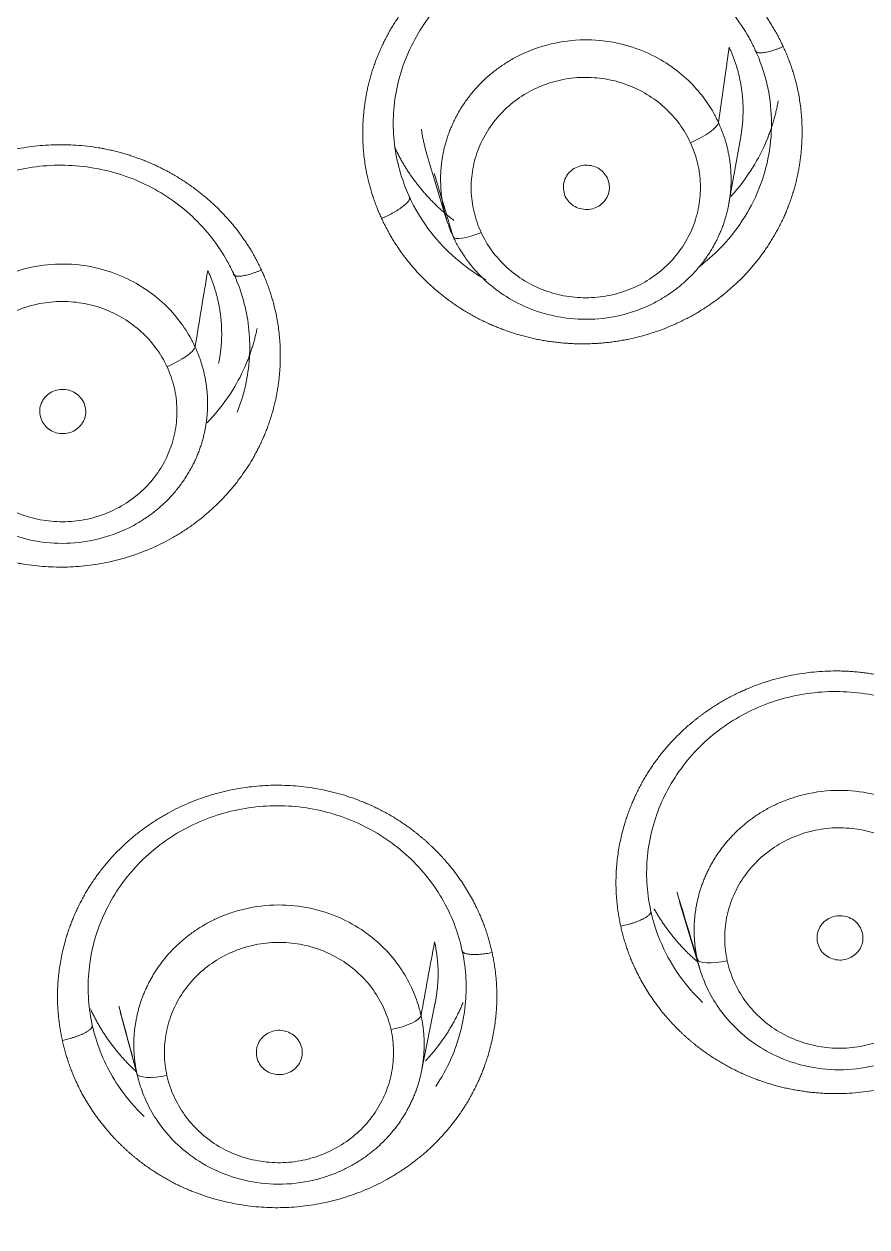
# Model space of a CAD drawing. Extents: x 19821 to 22981, y -91 to 2224.
# Drawn here: x 20774.47 to 20782.71, y 1217.36 to 1229.11 of the extents above; entities that cross this region are included whole.
import ezdxf

# ---------------------------------------------------------------- set-up
doc = ezdxf.new("R2010")
doc.units = 0
doc.header["$LTSCALE"] = 10
doc.header["$MEASUREMENT"] = 0
doc.layers.add('1', color=7, linetype='CONTINUOUS')

msp = doc.modelspace()

# ---------------------------------------------------------------- linework, layer by layer
at = {"layer": '1', "color": 7, "linetype": 'Continuous', "lineweight": 18}
for p, q in [((20781.358, 1227.361), (20781.476, 1228.029)), ((20778.401, 1227.859), (20778.597, 1227.209)), ((20780.875, 1220.539), (20781.075, 1219.88)), ((20778.354, 1218.884), (20778.489, 1219.554)), ((20775.412, 1219.465), (20775.589, 1218.804))]:
    msp.add_line(p, q, dxfattribs=at)
for centre, major_axis, ratio, start_param, end_param in [((20744.931, 1212.861), (62.577, 0), 0.961262, 0, 3.141593), ((20744.931, 1212.247), (-60.5, 0), 0.961262, 2.420581, 4.712389), ((20744.931, 1212.384), (60, 0), 0.961262, 4.72417, 7.853982), ((20744.931, 1212.384), (-59.925, 0), 0.961262, 1.570796, 4.712389), ((20780.982, 1228.034), (0.272, 0.126), 0.251796, 4.596434, 6.122034), ((20778.937, 1227.159), (-0.272, -0.126), 0.251844, 6.247077, 7.737778), ((20775.869, 1225.846), (0.272, 0.126), 0.251783, 4.59635, 6.113332), ((20781.342, 1220.044), (-0.293, -0.065), 0.269645, 0.020452, 1.511154), ((20778.057, 1219.373), (0.293, 0.065), 0.269589, 4.652908, 6.16989), ((20775.868, 1218.926), (-0.293, -0.065), 0.269639, 0.011652, 1.51118)]:
    msp.add_ellipse(centre, major_axis=major_axis, ratio=ratio, start_param=start_param, end_param=end_param, dxfattribs=at)
at = {"layer": '1', "color": 7, "linetype": 'Continuous', "lineweight": 13}
for centre, major_axis, start_param, end_param in [((20744.931, 1212.247), (-59.425, 0), 1.570796, 4.70194), ((20744.931, 1212.247), (-57.948, 0), 1.579187, 4.712389), ((20744.931, 1212.291), (57.403, 0), 4.721079, 7.853982)]:
    msp.add_ellipse(centre, major_axis=major_axis, ratio=0.961262, start_param=start_param, end_param=end_param, dxfattribs=at)
at = {"layer": '1', "color": 7, "linetype": 'Continuous', "lineweight": 18}
for points, knots in [([(20807.83, 1218.028), (20807.83, 1219.202), (20807.795, 1220.363), (20807.656, 1222.66), (20807.554, 1223.794), (20807.287, 1226.034), (20807.122, 1227.139), (20806.734, 1229.315), (20806.511, 1230.387), (20806.012, 1232.495), (20805.735, 1233.531), (20805.133, 1235.567), (20804.808, 1236.566), (20804.112, 1238.525), (20803.372, 1240.445), (20802.141, 1243.205), (20800.801, 1245.84), (20799.367, 1248.351), (20797.85, 1250.736), (20796.261, 1252.994), (20794.612, 1255.126), (20792.914, 1257.134), (20791.755, 1258.391), (20790.88, 1259.304), (20790.44, 1259.753), (20789.924, 1260.264), (20789.665, 1260.516), (20789.536, 1260.641), (20789.471, 1260.704), (20789.439, 1260.735), (20789.423, 1260.75), (20789.415, 1260.758), (20789.411, 1260.762), (20789.409, 1260.764), (20789.408, 1260.765), (20789.407, 1260.765), (20789.407, 1260.766), (20789.407, 1260.766), (20787.905, 1262.209), (20786.333, 1263.573), (20783.069, 1266.133), (20781.375, 1267.33), (20777.888, 1269.547), (20776.093, 1270.567), (20772.423, 1272.426), (20770.547, 1273.265), (20766.734, 1274.756), (20764.797, 1275.409), (20760.882, 1276.526), (20758.904, 1276.991), (20754.926, 1277.733), (20752.927, 1278.01), (20748.926, 1278.379), (20746.924, 1278.47), (20744.931, 1278.47)], [0, 0, 0, 0, 0.03125, 0.03125, 0.0625, 0.0625, 0.09375, 0.09375, 0.125, 0.125, 0.15625, 0.15625, 0.1875, 0.1875, 0.21875, 0.25, 0.28125, 0.3125, 0.34375, 0.375, 0.40625, 0.4375, 0.46875, 0.46875, 0.484375, 0.492187, 0.496094, 0.498047, 0.499023, 0.499512, 0.499756, 0.499878, 0.499939, 0.499969, 0.499985, 0.499992, 0.499992, 0.5, 0.5, 0.5625, 0.5625, 0.625, 0.625, 0.6875, 0.6875, 0.75, 0.75, 0.8125, 0.8125, 0.875, 0.875, 0.9375, 0.9375, 1, 1, 1, 1]), ([(20778.239, 1227.418), (20778.236, 1227.424), (20778.161, 1227.589), (20778.062, 1227.941), (20778.084, 1228.484), (20778.279, 1229.002), (20778.627, 1229.44), (20779.097, 1229.757), (20779.645, 1229.921), (20780.218, 1229.92), (20780.765, 1229.751), (20781.233, 1229.432), (20781.492, 1229.103), (20781.596, 1228.899), (20781.614, 1228.86)], [0, 0, 0, 0, 0.003406, 0.096975, 0.19437, 0.29215, 0.389868, 0.487607, 0.585332, 0.683082, 0.780758, 0.878502, 0.976486, 1, 1, 1, 1]), ([(20781.256, 1228.148), (20781.254, 1228.153), (20781.249, 1228.163), (20781.241, 1228.178), (20781.234, 1228.194), (20781.226, 1228.209), (20781.189, 1228.278), (20781.109, 1228.401), (20780.962, 1228.567), (20780.774, 1228.719), (20780.544, 1228.845), (20780.275, 1228.932), (20779.974, 1228.967), (20779.654, 1228.936), (20779.425, 1228.86), (20779.289, 1228.794), (20779.238, 1228.766), (20779.188, 1228.736), (20779.14, 1228.705), (20779.094, 1228.672), (20779.05, 1228.638), (20779.007, 1228.602), (20778.967, 1228.566), (20778.928, 1228.528), (20778.891, 1228.489), (20778.856, 1228.449), (20778.824, 1228.408), (20778.793, 1228.367), (20778.763, 1228.324), (20778.736, 1228.282), (20778.711, 1228.239), (20778.688, 1228.195), (20778.666, 1228.151), (20778.646, 1228.107), (20778.628, 1228.063), (20778.612, 1228.018), (20778.598, 1227.974), (20778.585, 1227.93), (20778.574, 1227.886), (20778.565, 1227.842), (20778.557, 1227.798), (20778.551, 1227.754), (20778.546, 1227.711), (20778.543, 1227.669), (20778.541, 1227.626), (20778.541, 1227.584), (20778.542, 1227.543), (20778.544, 1227.502), (20778.547, 1227.462), (20778.551, 1227.423), (20778.557, 1227.384), (20778.564, 1227.346), (20778.571, 1227.308), (20778.58, 1227.271), (20778.59, 1227.235), (20778.6, 1227.2), (20778.611, 1227.165), (20778.623, 1227.132), (20778.636, 1227.099), (20778.649, 1227.067), (20778.659, 1227.046), (20778.664, 1227.035)], [0, 0, 0, 0, 0.00393, 0.007893, 0.011888, 0.015916, 0.019977, 0.066373, 0.117006, 0.171871, 0.230967, 0.29429, 0.361837, 0.433604, 0.509587, 0.522943, 0.53618, 0.549297, 0.562294, 0.575172, 0.587929, 0.600567, 0.613085, 0.625483, 0.637761, 0.649919, 0.661958, 0.673877, 0.685676, 0.697355, 0.708914, 0.720353, 0.731673, 0.742873, 0.753953, 0.764913, 0.775754, 0.786475, 0.797076, 0.807557, 0.817918, 0.82816, 0.838282, 0.848284, 0.858166, 0.867929, 0.877572, 0.887095, 0.896498, 0.905782, 0.914946, 0.92399, 0.932915, 0.941719, 0.950404, 0.95897, 0.967415, 0.975741, 0.983947, 0.992033, 1, 1, 1, 1]), ([(20781.36, 1228.885), (20781.365, 1228.873), (20781.375, 1228.851), (20781.39, 1228.816), (20781.403, 1228.781), (20781.416, 1228.746), (20781.428, 1228.71), (20781.439, 1228.674), (20781.449, 1228.638), (20781.458, 1228.601), (20781.466, 1228.564), (20781.473, 1228.527), (20781.479, 1228.489), (20781.485, 1228.451), (20781.489, 1228.413), (20781.492, 1228.375), (20781.495, 1228.337), (20781.496, 1228.299), (20781.496, 1228.26), (20781.495, 1228.222), (20781.494, 1228.183), (20781.491, 1228.144), (20781.487, 1228.106), (20781.482, 1228.067), (20781.478, 1228.037), (20781.475, 1228.019), (20781.474, 1228.015)], [0, 0, 0, 0, 0.041773, 0.083638, 0.125594, 0.167641, 0.209779, 0.252009, 0.29433, 0.336742, 0.379246, 0.421842, 0.464529, 0.507307, 0.550177, 0.593138, 0.636192, 0.679337, 0.722573, 0.765902, 0.809322, 0.852834, 0.896438, 0.940133, 0.983921, 1, 1, 1, 1]), ([(20781.614, 1228.86), (20781.663, 1228.753), (20781.701, 1228.643), (20781.755, 1228.416), (20781.77, 1228.3), (20781.776, 1228.068), (20781.768, 1227.952), (20781.727, 1227.723), (20781.694, 1227.61), (20781.651, 1227.502)], [0, 0, 0, 0, 0.25, 0.25, 0.5, 0.5, 0.75, 0.75, 1, 1, 1, 1]), ([(20781.374, 1227.424), (20781.385, 1227.436), (20781.474, 1227.536), (20781.608, 1227.721), (20781.705, 1227.917), (20781.745, 1228.02), (20781.753, 1228.042), (20781.761, 1228.064), (20781.769, 1228.087), (20781.776, 1228.109), (20781.784, 1228.131), (20781.79, 1228.153), (20781.797, 1228.176), (20781.803, 1228.198), (20781.809, 1228.221), (20781.815, 1228.243), (20781.82, 1228.266), (20781.825, 1228.289), (20781.83, 1228.311), (20781.835, 1228.334), (20781.838, 1228.35), (20781.839, 1228.359), (20781.84, 1228.36)], [0, 0, 0, 0, 0.047869, 0.373217, 0.642184, 0.664514, 0.686818, 0.709094, 0.731343, 0.753565, 0.775761, 0.797929, 0.82007, 0.842184, 0.864271, 0.886331, 0.908364, 0.93037, 0.952349, 0.974301, 0.996226, 1, 1, 1, 1]), ([(20778.664, 1227.035), (20778.666, 1227.03), (20778.671, 1227.019), (20778.679, 1227.003), (20778.686, 1226.988), (20778.694, 1226.973), (20778.73, 1226.907), (20778.806, 1226.788), (20778.947, 1226.626), (20779.131, 1226.474), (20779.358, 1226.346), (20779.627, 1226.255), (20779.931, 1226.216), (20780.258, 1226.244), (20780.492, 1226.321), (20780.631, 1226.389), (20780.682, 1226.417), (20780.732, 1226.447), (20780.78, 1226.478), (20780.826, 1226.511), (20780.87, 1226.545), (20780.913, 1226.581), (20780.954, 1226.618), (20780.992, 1226.656), (20781.029, 1226.695), (20781.064, 1226.735), (20781.097, 1226.776), (20781.128, 1226.817), (20781.157, 1226.859), (20781.184, 1226.902), (20781.209, 1226.945), (20781.233, 1226.989), (20781.254, 1227.033), (20781.274, 1227.077), (20781.292, 1227.121), (20781.308, 1227.166), (20781.322, 1227.21), (20781.335, 1227.254), (20781.346, 1227.299), (20781.355, 1227.343), (20781.363, 1227.386), (20781.369, 1227.43), (20781.374, 1227.473), (20781.377, 1227.516), (20781.379, 1227.558), (20781.379, 1227.6), (20781.378, 1227.641), (20781.376, 1227.682), (20781.373, 1227.722), (20781.368, 1227.761), (20781.363, 1227.8), (20781.356, 1227.838), (20781.348, 1227.876), (20781.34, 1227.912), (20781.33, 1227.948), (20781.32, 1227.983), (20781.308, 1228.018), (20781.296, 1228.051), (20781.284, 1228.084), (20781.27, 1228.116), (20781.261, 1228.137), (20781.256, 1228.148)], [0, 0, 0, 0, 0.004119, 0.008174, 0.012167, 0.016097, 0.019963, 0.064396, 0.113626, 0.167651, 0.226467, 0.290074, 0.358468, 0.431645, 0.509603, 0.522987, 0.536251, 0.549393, 0.562415, 0.575315, 0.588095, 0.600753, 0.613291, 0.625707, 0.638002, 0.650177, 0.66223, 0.674162, 0.685973, 0.697664, 0.709233, 0.720681, 0.732008, 0.743214, 0.754299, 0.765262, 0.776105, 0.786827, 0.797427, 0.807907, 0.818265, 0.828503, 0.838619, 0.848614, 0.858488, 0.868241, 0.877873, 0.887383, 0.896773, 0.906041, 0.915189, 0.924215, 0.93312, 0.941904, 0.950567, 0.959108, 0.967529, 0.975828, 0.984007, 0.992064, 1, 1, 1, 1]), ([(20778.405, 1227.844), (20778.404, 1227.85), (20778.398, 1227.868), (20778.39, 1227.899), (20778.381, 1227.936), (20778.373, 1227.973), (20778.365, 1228.01), (20778.359, 1228.047), (20778.356, 1228.072), (20778.354, 1228.085)], [0, 0, 0, 0, 0.078392, 0.231571, 0.385083, 0.538928, 0.693106, 0.847617, 1, 1, 1, 1]), ([(20778.091, 1227.91), (20778.097, 1227.898), (20778.109, 1227.873), (20778.127, 1227.836), (20778.147, 1227.799), (20778.167, 1227.763), (20778.188, 1227.727), (20778.21, 1227.692), (20778.233, 1227.656), (20778.257, 1227.622), (20778.282, 1227.587), (20778.307, 1227.553), (20778.334, 1227.52), (20778.361, 1227.487), (20778.389, 1227.455), (20778.418, 1227.423), (20778.447, 1227.391), (20778.477, 1227.361), (20778.509, 1227.33), (20778.54, 1227.301), (20778.573, 1227.272), (20778.606, 1227.244), (20778.639, 1227.217), (20778.661, 1227.2), (20778.672, 1227.192)], [0, 0, 0, 0, 0.044595, 0.089293, 0.134094, 0.178998, 0.224004, 0.269113, 0.314325, 0.359639, 0.405057, 0.450576, 0.496199, 0.541924, 0.587752, 0.633682, 0.679715, 0.72585, 0.772088, 0.818429, 0.864872, 0.911417, 0.958065, 1, 1, 1, 1]), ([(20773.143, 1225.236), (20773.14, 1225.243), (20773.065, 1225.408), (20772.967, 1225.762), (20772.989, 1226.304), (20773.184, 1226.822), (20773.533, 1227.26), (20774.002, 1227.575), (20774.55, 1227.74), (20775.123, 1227.738), (20775.669, 1227.57), (20776.137, 1227.25), (20776.395, 1226.921), (20776.498, 1226.718), (20776.517, 1226.679)], [0, 0, 0, 0, 0.003644, 0.097361, 0.19475, 0.292493, 0.390173, 0.487867, 0.585548, 0.683258, 0.780902, 0.878622, 0.976589, 1, 1, 1, 1]), ([(20776.142, 1225.958), (20776.14, 1225.963), (20776.135, 1225.974), (20776.128, 1225.989), (20776.12, 1226.004), (20776.112, 1226.02), (20776.074, 1226.09), (20775.993, 1226.216), (20775.843, 1226.383), (20775.653, 1226.534), (20775.421, 1226.659), (20775.153, 1226.745), (20774.854, 1226.777), (20774.537, 1226.746), (20774.311, 1226.671), (20774.177, 1226.605), (20774.125, 1226.577), (20774.075, 1226.548), (20774.028, 1226.516), (20773.981, 1226.484), (20773.937, 1226.449), (20773.895, 1226.414), (20773.854, 1226.377), (20773.815, 1226.339), (20773.779, 1226.3), (20773.744, 1226.26), (20773.711, 1226.22), (20773.68, 1226.178), (20773.651, 1226.136), (20773.624, 1226.093), (20773.598, 1226.05), (20773.575, 1226.007), (20773.554, 1225.963), (20773.534, 1225.919), (20773.516, 1225.875), (20773.5, 1225.83), (20773.486, 1225.786), (20773.473, 1225.742), (20773.462, 1225.698), (20773.453, 1225.654), (20773.445, 1225.61), (20773.439, 1225.566), (20773.434, 1225.523), (20773.431, 1225.481), (20773.429, 1225.438), (20773.428, 1225.397), (20773.429, 1225.355), (20773.431, 1225.315), (20773.435, 1225.275), (20773.439, 1225.235), (20773.445, 1225.196), (20773.451, 1225.158), (20773.459, 1225.121), (20773.468, 1225.084), (20773.477, 1225.048), (20773.488, 1225.012), (20773.499, 1224.978), (20773.511, 1224.944), (20773.524, 1224.911), (20773.537, 1224.879), (20773.546, 1224.858), (20773.551, 1224.848)], [0, 0, 0, 0, 0.003868, 0.007805, 0.01181, 0.015885, 0.020029, 0.067464, 0.118837, 0.174144, 0.233385, 0.296555, 0.363653, 0.434676, 0.50962, 0.522978, 0.536217, 0.549335, 0.562333, 0.575212, 0.58797, 0.600609, 0.613128, 0.625526, 0.637805, 0.649964, 0.662003, 0.673923, 0.685722, 0.697401, 0.708961, 0.7204, 0.73172, 0.74292, 0.754, 0.76496, 0.7758, 0.78652, 0.797121, 0.807601, 0.817962, 0.828202, 0.838323, 0.848324, 0.858205, 0.867966, 0.877608, 0.887129, 0.896531, 0.905812, 0.914974, 0.924016, 0.932938, 0.941741, 0.950423, 0.958985, 0.967428, 0.975751, 0.983954, 0.992037, 1, 1, 1, 1]), ([(20776.266, 1226.705), (20776.271, 1226.693), (20776.282, 1226.671), (20776.296, 1226.636), (20776.31, 1226.601), (20776.322, 1226.566), (20776.334, 1226.53), (20776.345, 1226.494), (20776.355, 1226.458), (20776.364, 1226.421), (20776.372, 1226.384), (20776.38, 1226.347), (20776.386, 1226.309), (20776.391, 1226.272), (20776.395, 1226.234), (20776.399, 1226.196), (20776.401, 1226.157), (20776.402, 1226.119), (20776.403, 1226.08), (20776.402, 1226.042), (20776.4, 1226.003), (20776.397, 1225.965), (20776.393, 1225.926), (20776.389, 1225.888), (20776.383, 1225.849), (20776.377, 1225.818), (20776.374, 1225.8), (20776.373, 1225.795)], [0, 0, 0, 0, 0.039965, 0.080018, 0.120158, 0.160385, 0.2007, 0.241102, 0.281592, 0.322169, 0.362833, 0.403586, 0.444425, 0.485352, 0.526367, 0.567469, 0.608659, 0.649936, 0.691301, 0.732753, 0.774293, 0.815921, 0.857636, 0.899439, 0.94133, 0.983308, 1, 1, 1, 1]), ([(20776.517, 1226.679), (20776.52, 1226.672), (20776.596, 1226.505), (20776.694, 1226.151), (20776.674, 1225.689), (20776.592, 1225.416), (20776.554, 1225.321)], [0, 0, 0, 0, 0.016025, 0.391522, 0.780977, 1, 1, 1, 1]), ([(20776.261, 1225.217), (20776.284, 1225.241), (20776.384, 1225.35), (20776.527, 1225.549), (20776.624, 1225.744), (20776.664, 1225.847), (20776.672, 1225.869), (20776.68, 1225.891), (20776.688, 1225.913), (20776.695, 1225.936), (20776.702, 1225.958), (20776.709, 1225.98), (20776.716, 1226.003), (20776.722, 1226.025), (20776.728, 1226.048), (20776.734, 1226.07), (20776.739, 1226.093), (20776.744, 1226.116), (20776.747, 1226.131), (20776.749, 1226.139), (20776.749, 1226.139)], [0, 0, 0, 0, 0.0918, 0.418284, 0.68782, 0.71027, 0.732691, 0.755085, 0.777451, 0.799789, 0.822099, 0.844381, 0.866635, 0.888862, 0.91106, 0.933231, 0.955374, 0.977489, 0.999576, 1, 1, 1, 1]), ([(20773.551, 1224.848), (20773.554, 1224.842), (20773.559, 1224.831), (20773.567, 1224.815), (20773.574, 1224.8), (20773.582, 1224.785), (20773.617, 1224.72), (20773.691, 1224.604), (20773.83, 1224.444), (20774.011, 1224.293), (20774.236, 1224.163), (20774.504, 1224.069), (20774.81, 1224.028), (20775.141, 1224.056), (20775.378, 1224.133), (20775.517, 1224.201), (20775.569, 1224.229), (20775.618, 1224.259), (20775.666, 1224.29), (20775.713, 1224.323), (20775.757, 1224.357), (20775.799, 1224.393), (20775.84, 1224.43), (20775.879, 1224.468), (20775.916, 1224.507), (20775.95, 1224.547), (20775.983, 1224.587), (20776.014, 1224.629), (20776.043, 1224.671), (20776.07, 1224.714), (20776.096, 1224.757), (20776.119, 1224.8), (20776.141, 1224.844), (20776.16, 1224.888), (20776.178, 1224.933), (20776.194, 1224.977), (20776.208, 1225.021), (20776.221, 1225.066), (20776.232, 1225.11), (20776.241, 1225.154), (20776.249, 1225.197), (20776.255, 1225.241), (20776.26, 1225.284), (20776.263, 1225.327), (20776.265, 1225.369), (20776.265, 1225.411), (20776.264, 1225.452), (20776.262, 1225.492), (20776.259, 1225.533), (20776.254, 1225.572), (20776.249, 1225.611), (20776.242, 1225.649), (20776.234, 1225.686), (20776.226, 1225.723), (20776.216, 1225.759), (20776.206, 1225.794), (20776.195, 1225.829), (20776.183, 1225.862), (20776.17, 1225.895), (20776.157, 1225.927), (20776.147, 1225.948), (20776.142, 1225.958)], [0, 0, 0, 0, 0.004262, 0.008395, 0.012399, 0.016275, 0.020023, 0.063396, 0.111868, 0.165437, 0.224099, 0.287852, 0.356691, 0.430612, 0.509612, 0.522991, 0.53625, 0.549388, 0.562405, 0.575301, 0.588077, 0.600731, 0.613265, 0.625678, 0.63797, 0.650141, 0.662192, 0.674122, 0.68593, 0.697618, 0.709186, 0.720632, 0.731957, 0.743162, 0.754246, 0.765209, 0.776051, 0.786772, 0.797372, 0.807852, 0.81821, 0.828448, 0.838565, 0.848561, 0.858436, 0.868191, 0.877824, 0.887337, 0.896728, 0.905999, 0.915149, 0.924178, 0.933086, 0.941874, 0.95054, 0.959086, 0.96751, 0.975814, 0.983997, 0.992059, 1, 1, 1, 1]), ([(20780.594, 1220.449), (20780.593, 1220.456), (20780.555, 1220.632), (20780.535, 1220.997), (20780.674, 1221.523), (20780.976, 1221.992), (20781.412, 1222.35), (20781.94, 1222.566), (20782.511, 1222.617), (20783.072, 1222.501), (20783.57, 1222.227), (20783.96, 1221.821), (20784.141, 1221.447), (20784.199, 1221.228), (20784.208, 1221.185)], [0, 0, 0, 0, 0.003406, 0.096975, 0.19437, 0.29215, 0.389868, 0.487607, 0.585332, 0.683082, 0.780758, 0.878502, 0.976486, 1, 1, 1, 1]), ([(20783.825, 1220.548), (20783.824, 1220.554), (20783.821, 1220.565), (20783.817, 1220.581), (20783.813, 1220.598), (20783.808, 1220.614), (20783.787, 1220.689), (20783.736, 1220.826), (20783.628, 1221.017), (20783.477, 1221.203), (20783.279, 1221.372), (20783.035, 1221.511), (20782.749, 1221.605), (20782.428, 1221.64), (20782.188, 1221.611), (20782.041, 1221.573), (20781.985, 1221.556), (20781.93, 1221.537), (20781.876, 1221.516), (20781.824, 1221.493), (20781.773, 1221.469), (20781.724, 1221.442), (20781.676, 1221.414), (20781.63, 1221.385), (20781.586, 1221.354), (20781.543, 1221.322), (20781.502, 1221.289), (20781.463, 1221.255), (20781.425, 1221.219), (20781.39, 1221.183), (20781.356, 1221.146), (20781.323, 1221.108), (20781.293, 1221.069), (20781.264, 1221.03), (20781.237, 1220.99), (20781.211, 1220.95), (20781.188, 1220.91), (20781.166, 1220.869), (20781.146, 1220.828), (20781.127, 1220.787), (20781.11, 1220.745), (20781.094, 1220.704), (20781.08, 1220.663), (20781.068, 1220.622), (20781.057, 1220.581), (20781.048, 1220.54), (20781.039, 1220.499), (20781.033, 1220.459), (20781.027, 1220.419), (20781.023, 1220.379), (20781.02, 1220.34), (20781.018, 1220.302), (20781.018, 1220.263), (20781.018, 1220.226), (20781.02, 1220.188), (20781.022, 1220.152), (20781.026, 1220.116), (20781.03, 1220.08), (20781.036, 1220.046), (20781.042, 1220.012), (20781.047, 1219.989), (20781.049, 1219.978)], [0, 0, 0, 0, 0.00393, 0.007893, 0.011888, 0.015916, 0.019977, 0.066373, 0.117006, 0.171871, 0.230967, 0.29429, 0.361837, 0.433604, 0.509587, 0.522943, 0.53618, 0.549297, 0.562294, 0.575172, 0.587929, 0.600567, 0.613085, 0.625483, 0.637761, 0.649919, 0.661958, 0.673877, 0.685676, 0.697355, 0.708914, 0.720353, 0.731673, 0.742873, 0.753953, 0.764913, 0.775754, 0.786475, 0.797076, 0.807557, 0.817918, 0.82816, 0.838282, 0.848284, 0.858166, 0.867929, 0.877572, 0.887095, 0.896498, 0.905782, 0.914946, 0.92399, 0.932915, 0.941719, 0.950404, 0.95897, 0.967415, 0.975741, 0.983947, 0.992033, 1, 1, 1, 1]), ([(20775.138, 1219.334), (20775.137, 1219.341), (20775.099, 1219.518), (20775.079, 1219.883), (20775.219, 1220.409), (20775.521, 1220.877), (20775.957, 1221.235), (20776.485, 1221.45), (20777.056, 1221.502), (20777.616, 1221.385), (20778.114, 1221.112), (20778.502, 1220.706), (20778.684, 1220.332), (20778.741, 1220.113), (20778.75, 1220.071)], [0, 0, 0, 0, 0.003644, 0.097361, 0.19475, 0.292493, 0.390173, 0.487867, 0.585548, 0.683258, 0.780902, 0.878622, 0.976589, 1, 1, 1, 1]), ([(20778.35, 1219.429), (20778.348, 1219.434), (20778.346, 1219.445), (20778.342, 1219.461), (20778.338, 1219.478), (20778.333, 1219.495), (20778.312, 1219.571), (20778.259, 1219.71), (20778.149, 1219.904), (20777.995, 1220.09), (20777.796, 1220.258), (20777.552, 1220.395), (20777.266, 1220.487), (20776.949, 1220.52), (20776.712, 1220.492), (20776.567, 1220.454), (20776.51, 1220.437), (20776.455, 1220.418), (20776.402, 1220.397), (20776.35, 1220.374), (20776.299, 1220.35), (20776.25, 1220.323), (20776.202, 1220.295), (20776.156, 1220.266), (20776.112, 1220.235), (20776.069, 1220.203), (20776.028, 1220.17), (20775.989, 1220.136), (20775.951, 1220.1), (20775.915, 1220.064), (20775.881, 1220.027), (20775.849, 1219.989), (20775.818, 1219.95), (20775.79, 1219.911), (20775.763, 1219.872), (20775.737, 1219.831), (20775.714, 1219.791), (20775.692, 1219.75), (20775.672, 1219.709), (20775.653, 1219.668), (20775.636, 1219.627), (20775.62, 1219.586), (20775.606, 1219.544), (20775.594, 1219.503), (20775.583, 1219.462), (20775.574, 1219.422), (20775.566, 1219.381), (20775.559, 1219.341), (20775.553, 1219.301), (20775.549, 1219.261), (20775.546, 1219.222), (20775.544, 1219.184), (20775.544, 1219.145), (20775.544, 1219.108), (20775.546, 1219.071), (20775.549, 1219.034), (20775.552, 1218.998), (20775.556, 1218.963), (20775.562, 1218.928), (20775.568, 1218.894), (20775.573, 1218.871), (20775.575, 1218.86)], [0, 0, 0, 0, 0.003868, 0.007805, 0.01181, 0.015885, 0.020029, 0.067464, 0.118837, 0.174144, 0.233385, 0.296555, 0.363653, 0.434676, 0.50962, 0.522978, 0.536217, 0.549335, 0.562333, 0.575212, 0.58797, 0.600609, 0.613128, 0.625526, 0.637805, 0.649964, 0.662003, 0.673923, 0.685722, 0.697401, 0.708961, 0.7204, 0.73172, 0.74292, 0.754, 0.76496, 0.7758, 0.78652, 0.797121, 0.807601, 0.817962, 0.828202, 0.838323, 0.848324, 0.858205, 0.867966, 0.877608, 0.887129, 0.896531, 0.905812, 0.914974, 0.924016, 0.932938, 0.941741, 0.950423, 0.958985, 0.967428, 0.975751, 0.983954, 0.992037, 1, 1, 1, 1]), ([(20781.049, 1219.978), (20781.05, 1219.972), (20781.053, 1219.961), (20781.057, 1219.944), (20781.061, 1219.927), (20781.066, 1219.911), (20781.086, 1219.839), (20781.135, 1219.708), (20781.238, 1219.521), (20781.385, 1219.336), (20781.579, 1219.165), (20781.822, 1219.022), (20782.111, 1218.923), (20782.438, 1218.886), (20782.683, 1218.914), (20782.833, 1218.953), (20782.889, 1218.97), (20782.944, 1218.989), (20782.998, 1219.01), (20783.05, 1219.033), (20783.101, 1219.058), (20783.151, 1219.084), (20783.198, 1219.112), (20783.244, 1219.142), (20783.289, 1219.172), (20783.332, 1219.205), (20783.373, 1219.238), (20783.412, 1219.272), (20783.449, 1219.308), (20783.485, 1219.344), (20783.519, 1219.381), (20783.552, 1219.419), (20783.582, 1219.458), (20783.611, 1219.497), (20783.638, 1219.537), (20783.663, 1219.577), (20783.687, 1219.618), (20783.709, 1219.659), (20783.729, 1219.7), (20783.748, 1219.741), (20783.765, 1219.782), (20783.78, 1219.823), (20783.794, 1219.865), (20783.806, 1219.906), (20783.817, 1219.947), (20783.827, 1219.988), (20783.835, 1220.028), (20783.841, 1220.068), (20783.847, 1220.108), (20783.851, 1220.148), (20783.854, 1220.187), (20783.856, 1220.225), (20783.856, 1220.264), (20783.856, 1220.301), (20783.854, 1220.338), (20783.851, 1220.375), (20783.848, 1220.411), (20783.843, 1220.446), (20783.838, 1220.481), (20783.832, 1220.515), (20783.827, 1220.537), (20783.825, 1220.548)], [0, 0, 0, 0, 0.004119, 0.008174, 0.012167, 0.016097, 0.019963, 0.064396, 0.113626, 0.167651, 0.226467, 0.290074, 0.358468, 0.431645, 0.509603, 0.522987, 0.536251, 0.549393, 0.562415, 0.575315, 0.588095, 0.600753, 0.613291, 0.625707, 0.638002, 0.650177, 0.66223, 0.674162, 0.685973, 0.697664, 0.709233, 0.720681, 0.732008, 0.743214, 0.754299, 0.765262, 0.776105, 0.786827, 0.797427, 0.807907, 0.818265, 0.828503, 0.838619, 0.848614, 0.858488, 0.868241, 0.877873, 0.887383, 0.896773, 0.906041, 0.915189, 0.924215, 0.93312, 0.941904, 0.950567, 0.959108, 0.967529, 0.975828, 0.984007, 0.992064, 1, 1, 1, 1]), ([(20781.101, 1219.557), (20781.019, 1219.635), (20780.944, 1219.721), (20780.81, 1219.908), (20780.752, 1220.011), (20780.656, 1220.224), (20780.619, 1220.336), (20780.594, 1220.449)], [0, 0, 0, 0, 0.323696, 0.323696, 0.661848, 0.661848, 1, 1, 1, 1]), ([(20780.628, 1220.47), (20780.628, 1220.469), (20780.635, 1220.456), (20780.65, 1220.431), (20780.672, 1220.394), (20780.695, 1220.358), (20780.719, 1220.322), (20780.744, 1220.287), (20780.769, 1220.252), (20780.796, 1220.218), (20780.823, 1220.184), (20780.852, 1220.151), (20780.881, 1220.118), (20780.911, 1220.086), (20780.941, 1220.054), (20780.973, 1220.023), (20781.005, 1219.993), (20781.032, 1219.969), (20781.048, 1219.956), (20781.052, 1219.952)], [0, 0, 0, 0, 0.003943, 0.067542, 0.131283, 0.195166, 0.25919, 0.323357, 0.387666, 0.452116, 0.516708, 0.581442, 0.646318, 0.711335, 0.776494, 0.841795, 0.907237, 0.972821, 1, 1, 1, 1]), ([(20778.482, 1220.149), (20778.485, 1220.137), (20778.49, 1220.113), (20778.496, 1220.076), (20778.502, 1220.039), (20778.507, 1220.002), (20778.511, 1219.965), (20778.514, 1219.927), (20778.516, 1219.89), (20778.517, 1219.852), (20778.517, 1219.814), (20778.516, 1219.776), (20778.513, 1219.738), (20778.51, 1219.7), (20778.506, 1219.662), (20778.501, 1219.625), (20778.495, 1219.587), (20778.491, 1219.561), (20778.488, 1219.548), (20778.488, 1219.547)], [0, 0, 0, 0, 0.06131, 0.122754, 0.184332, 0.246044, 0.307891, 0.369871, 0.431985, 0.494234, 0.556617, 0.619134, 0.681785, 0.744571, 0.807491, 0.870545, 0.933733, 0.997056, 1, 1, 1, 1]), ([(20778.75, 1220.071), (20778.752, 1220.063), (20778.79, 1219.885), (20778.809, 1219.519), (20778.69, 1219.071), (20778.551, 1218.821), (20778.493, 1218.735)], [0, 0, 0, 0, 0.016025, 0.391522, 0.780977, 1, 1, 1, 1]), ([(20778.392, 1218.984), (20778.396, 1218.988), (20778.465, 1219.062), (20778.533, 1219.148), (20778.594, 1219.24), (20778.607, 1219.26), (20778.62, 1219.28), (20778.632, 1219.3), (20778.644, 1219.32), (20778.656, 1219.341), (20778.668, 1219.361), (20778.679, 1219.382), (20778.69, 1219.403), (20778.701, 1219.423), (20778.711, 1219.444), (20778.721, 1219.465), (20778.731, 1219.487), (20778.741, 1219.508), (20778.75, 1219.529), (20778.757, 1219.545), (20778.76, 1219.553), (20778.761, 1219.555)], [0, 0, 0, 0, 0.023797, 0.441551, 0.476346, 0.511097, 0.545805, 0.58047, 0.615091, 0.649669, 0.684204, 0.718696, 0.753145, 0.78755, 0.821913, 0.856232, 0.890508, 0.92474, 0.95893, 0.993076, 1, 1, 1, 1]), ([(20775.121, 1219.493), (20775.125, 1219.485), (20775.134, 1219.464), (20775.151, 1219.43), (20775.17, 1219.393), (20775.191, 1219.355), (20775.212, 1219.318), (20775.234, 1219.282), (20775.257, 1219.246), (20775.281, 1219.21), (20775.306, 1219.175), (20775.331, 1219.14), (20775.358, 1219.106), (20775.385, 1219.072), (20775.414, 1219.039), (20775.443, 1219.006), (20775.473, 1218.974), (20775.503, 1218.942), (20775.534, 1218.912), (20775.555, 1218.893), (20775.565, 1218.883)], [0, 0, 0, 0, 0.036917, 0.092825, 0.148855, 0.205007, 0.261281, 0.317677, 0.374195, 0.430834, 0.487596, 0.54448, 0.601485, 0.658613, 0.715862, 0.773233, 0.830726, 0.88834, 0.946077, 1, 1, 1, 1]), ([(20775.575, 1218.86), (20775.576, 1218.854), (20775.579, 1218.843), (20775.583, 1218.825), (20775.588, 1218.809), (20775.592, 1218.793), (20775.612, 1218.723), (20775.659, 1218.594), (20775.76, 1218.409), (20775.904, 1218.225), (20776.097, 1218.053), (20776.339, 1217.908), (20776.629, 1217.807), (20776.959, 1217.768), (20777.207, 1217.796), (20777.358, 1217.835), (20777.415, 1217.852), (20777.47, 1217.871), (20777.523, 1217.892), (20777.576, 1217.915), (20777.626, 1217.94), (20777.676, 1217.966), (20777.723, 1217.994), (20777.769, 1218.023), (20777.814, 1218.054), (20777.856, 1218.086), (20777.897, 1218.119), (20777.937, 1218.154), (20777.974, 1218.189), (20778.01, 1218.225), (20778.044, 1218.263), (20778.076, 1218.301), (20778.107, 1218.339), (20778.136, 1218.378), (20778.163, 1218.418), (20778.188, 1218.458), (20778.212, 1218.499), (20778.233, 1218.54), (20778.254, 1218.581), (20778.272, 1218.622), (20778.289, 1218.663), (20778.305, 1218.704), (20778.319, 1218.745), (20778.331, 1218.787), (20778.342, 1218.827), (20778.351, 1218.868), (20778.359, 1218.909), (20778.366, 1218.949), (20778.371, 1218.989), (20778.376, 1219.028), (20778.378, 1219.067), (20778.38, 1219.106), (20778.381, 1219.144), (20778.38, 1219.182), (20778.379, 1219.219), (20778.376, 1219.255), (20778.373, 1219.291), (20778.368, 1219.326), (20778.363, 1219.361), (20778.357, 1219.395), (20778.352, 1219.417), (20778.35, 1219.429)], [0, 0, 0, 0, 0.004262, 0.008395, 0.012399, 0.016275, 0.020023, 0.063396, 0.111868, 0.165437, 0.224099, 0.287852, 0.356691, 0.430612, 0.509612, 0.522991, 0.53625, 0.549388, 0.562405, 0.575301, 0.588077, 0.600731, 0.613265, 0.625678, 0.63797, 0.650141, 0.662192, 0.674122, 0.68593, 0.697618, 0.709186, 0.720632, 0.731957, 0.743162, 0.754246, 0.765209, 0.776051, 0.786772, 0.797372, 0.807852, 0.81821, 0.828448, 0.838565, 0.848561, 0.858436, 0.868191, 0.877824, 0.887337, 0.896728, 0.905999, 0.915149, 0.924178, 0.933086, 0.941874, 0.95054, 0.959086, 0.96751, 0.975814, 0.983997, 0.992059, 1, 1, 1, 1]), ([(20775.645, 1218.442), (20775.558, 1218.525), (20775.358, 1218.758), (20775.205, 1219.073), (20775.148, 1219.292), (20775.138, 1219.334)], [0, 0, 0, 0, 0.344049, 0.874007, 1, 1, 1, 1])]:
    msp.add_open_spline(points, degree=3, knots=knots, dxfattribs=at)
at = {"layer": '1', "color": 7, "linetype": 'Continuous', "lineweight": 13}
for points, degree, knots in [([(20777.965, 1227.212), (20777.792, 1227.586), (20777.776, 1228.196), (20777.846, 1228.598), (20777.997, 1228.977), (20778.222, 1229.321), (20778.367, 1229.469), (20778.661, 1229.768), (20779.449, 1230.104), (20779.879, 1230.114), (20780.09, 1230.118), (20780.506, 1230.048), (20780.898, 1229.902), (20781.078, 1229.792), (20781.256, 1229.683), (20781.715, 1229.264), (20781.888, 1228.89)], 2, [0, 0, 0, 0.125, 0.1875, 0.25, 0.3125, 0.375, 0.375, 0.5, 0.625, 0.625, 0.6875, 0.75, 0.8125, 0.8125, 0.875, 1, 1, 1]), ([(20781.888, 1228.89), (20782.062, 1228.515), (20782.077, 1227.906), (20782.007, 1227.504), (20781.857, 1227.125), (20781.631, 1226.78), (20781.486, 1226.633), (20781.192, 1226.334), (20780.404, 1225.997), (20779.974, 1225.988), (20779.763, 1225.984), (20779.347, 1226.054), (20778.955, 1226.2), (20778.775, 1226.31), (20778.598, 1226.419), (20778.138, 1226.837), (20777.965, 1227.212)], 2, [0, 0, 0, 0.125, 0.1875, 0.25, 0.3125, 0.375, 0.375, 0.5, 0.625, 0.625, 0.6875, 0.75, 0.8125, 0.8125, 0.875, 1, 1, 1]), ([(20778.937, 1227.076), (20778.907, 1227.14), (20778.884, 1227.208), (20778.851, 1227.345), (20778.842, 1227.415), (20778.838, 1227.556), (20778.844, 1227.627), (20778.869, 1227.765), (20778.888, 1227.834), (20778.941, 1227.965), (20778.974, 1228.028), (20779.052, 1228.148), (20779.097, 1228.203), (20779.198, 1228.306), (20779.254, 1228.352), (20779.373, 1228.433), (20779.437, 1228.468), (20779.571, 1228.525), (20779.641, 1228.548), (20779.784, 1228.579), (20779.857, 1228.588), (20780.004, 1228.591), (20780.077, 1228.586), (20780.221, 1228.562), (20780.292, 1228.544), (20780.429, 1228.493), (20780.495, 1228.461), (20780.619, 1228.386), (20780.677, 1228.343), (20780.783, 1228.246), (20780.832, 1228.192), (20780.916, 1228.077), (20780.953, 1228.016), (20780.982, 1227.952)], 3, [0, 0, 0, 0, 0.0625, 0.0625, 0.125, 0.125, 0.1875, 0.1875, 0.25, 0.25, 0.3125, 0.3125, 0.375, 0.375, 0.4375, 0.4375, 0.5, 0.5, 0.5625, 0.5625, 0.625, 0.625, 0.6875, 0.6875, 0.75, 0.75, 0.8125, 0.8125, 0.875, 0.875, 0.9375, 0.9375, 1, 1, 1, 1]), ([(20772.87, 1225.031), (20772.696, 1225.406), (20772.68, 1226.016), (20772.751, 1226.418), (20772.826, 1226.608), (20772.979, 1226.991), (20773.569, 1227.588), (20774.349, 1227.921), (20775.204, 1227.942), (20775.601, 1227.795), (20775.796, 1227.723), (20775.976, 1227.613), (20776.153, 1227.505), (20776.616, 1227.085), (20776.791, 1226.709)], 2, [0, 0, 0, 0.125, 0.1875, 0.25, 0.25, 0.375, 0.5, 0.625, 0.75, 0.75, 0.8125, 0.8125, 0.875, 1, 1, 1]), ([(20780.982, 1227.952), (20781.012, 1227.887), (20781.035, 1227.82), (20781.068, 1227.683), (20781.077, 1227.612), (20781.081, 1227.472), (20781.075, 1227.401), (20781.051, 1227.262), (20781.031, 1227.194), (20780.979, 1227.062), (20780.946, 1226.999), (20780.867, 1226.88), (20780.822, 1226.824), (20780.721, 1226.722), (20780.666, 1226.676), (20780.546, 1226.594), (20780.482, 1226.559), (20780.348, 1226.502), (20780.278, 1226.48), (20780.135, 1226.449), (20780.062, 1226.44), (20779.916, 1226.436), (20779.842, 1226.441), (20779.698, 1226.465), (20779.627, 1226.484), (20779.49, 1226.534), (20779.424, 1226.566), (20779.3, 1226.641), (20779.242, 1226.685), (20779.136, 1226.782), (20779.088, 1226.835), (20779.003, 1226.95), (20778.967, 1227.012), (20778.937, 1227.076)], 3, [0, 0, 0, 0, 0.0625, 0.0625, 0.125, 0.125, 0.1875, 0.1875, 0.25, 0.25, 0.3125, 0.3125, 0.375, 0.375, 0.4375, 0.4375, 0.5, 0.5, 0.5625, 0.5625, 0.625, 0.625, 0.6875, 0.6875, 0.75, 0.75, 0.8125, 0.8125, 0.875, 0.875, 0.9375, 0.9375, 1, 1, 1, 1]), ([(20778.984, 1226.613), (20778.969, 1226.621), (20778.955, 1226.629), (20778.838, 1226.7), (20778.743, 1226.772), (20778.567, 1226.932), (20778.488, 1227.02), (20778.348, 1227.21), (20778.288, 1227.311), (20778.239, 1227.418)], 3, [0, 0, 0, 0, 0.044281, 0.044281, 0.362854, 0.362854, 0.681427, 0.681427, 1, 1, 1, 1]), ([(20781.651, 1227.502), (20781.608, 1227.393), (20781.553, 1227.289), (20781.424, 1227.093), (20781.35, 1227), (20781.205, 1226.854), (20781.139, 1226.796), (20781.069, 1226.743)], 3, [0, 0, 0, 0, 0.365097, 0.365097, 0.730193, 0.730193, 1, 1, 1, 1]), ([(20776.791, 1226.709), (20776.964, 1226.333), (20776.98, 1225.724), (20776.91, 1225.321), (20776.834, 1225.131), (20776.682, 1224.749), (20776.092, 1224.152), (20775.312, 1223.818), (20774.457, 1223.798), (20774.06, 1223.945), (20773.864, 1224.017), (20773.684, 1224.126), (20773.507, 1224.235), (20773.044, 1224.654), (20772.87, 1225.031)], 2, [0, 0, 0, 0.125, 0.1875, 0.25, 0.25, 0.375, 0.5, 0.625, 0.75, 0.75, 0.8125, 0.8125, 0.875, 1, 1, 1]), ([(20773.825, 1224.888), (20773.795, 1224.952), (20773.772, 1225.019), (20773.739, 1225.157), (20773.73, 1225.227), (20773.726, 1225.368), (20773.732, 1225.438), (20773.756, 1225.577), (20773.776, 1225.645), (20773.828, 1225.777), (20773.861, 1225.84), (20773.939, 1225.959), (20773.985, 1226.015), (20774.085, 1226.117), (20774.141, 1226.163), (20774.261, 1226.244), (20774.325, 1226.279), (20774.458, 1226.337), (20774.528, 1226.359), (20774.671, 1226.39), (20774.744, 1226.399), (20774.891, 1226.403), (20774.964, 1226.397), (20775.108, 1226.374), (20775.179, 1226.355), (20775.316, 1226.304), (20775.382, 1226.273), (20775.506, 1226.198), (20775.564, 1226.154), (20775.67, 1226.057), (20775.718, 1226.004), (20775.803, 1225.889), (20775.839, 1225.827), (20775.869, 1225.763)], 3, [0, 0, 0, 0, 0.0625, 0.0625, 0.125, 0.125, 0.1875, 0.1875, 0.25, 0.25, 0.3125, 0.3125, 0.375, 0.375, 0.4375, 0.4375, 0.5, 0.5, 0.5625, 0.5625, 0.625, 0.625, 0.6875, 0.6875, 0.75, 0.75, 0.8125, 0.8125, 0.875, 0.875, 0.9375, 0.9375, 1, 1, 1, 1]), ([(20775.869, 1225.763), (20775.899, 1225.699), (20775.922, 1225.632), (20775.954, 1225.494), (20775.963, 1225.424), (20775.967, 1225.283), (20775.962, 1225.213), (20775.937, 1225.074), (20775.917, 1225.006), (20775.865, 1224.874), (20775.832, 1224.811), (20775.754, 1224.692), (20775.709, 1224.636), (20775.608, 1224.534), (20775.552, 1224.488), (20775.433, 1224.407), (20775.369, 1224.372), (20775.235, 1224.314), (20775.165, 1224.292), (20775.022, 1224.261), (20774.949, 1224.252), (20774.803, 1224.249), (20774.729, 1224.254), (20774.585, 1224.277), (20774.514, 1224.296), (20774.377, 1224.347), (20774.312, 1224.378), (20774.188, 1224.453), (20774.13, 1224.497), (20774.023, 1224.594), (20773.975, 1224.647), (20773.891, 1224.762), (20773.854, 1224.824), (20773.825, 1224.888)], 3, [0, 0, 0, 0, 0.0625, 0.0625, 0.125, 0.125, 0.1875, 0.1875, 0.25, 0.25, 0.3125, 0.3125, 0.375, 0.375, 0.4375, 0.4375, 0.5, 0.5, 0.5625, 0.5625, 0.625, 0.625, 0.6875, 0.6875, 0.75, 0.75, 0.8125, 0.8125, 0.875, 0.875, 0.9375, 0.9375, 1, 1, 1, 1]), ([(20780.301, 1220.3), (20780.213, 1220.702), (20780.329, 1221.301), (20780.485, 1221.68), (20780.714, 1222.021), (20781.009, 1222.313), (20781.183, 1222.428), (20781.535, 1222.662), (20782.378, 1222.834), (20782.801, 1222.757), (20783.008, 1222.719), (20783.4, 1222.567), (20783.752, 1222.346), (20783.904, 1222.202), (20784.054, 1222.06), (20784.413, 1221.559), (20784.501, 1221.159)], 2, [0, 0, 0, 0.125, 0.1875, 0.25, 0.3125, 0.375, 0.375, 0.5, 0.625, 0.625, 0.6875, 0.75, 0.8125, 0.8125, 0.875, 1, 1, 1]), ([(20774.846, 1219.186), (20774.757, 1219.588), (20774.873, 1220.187), (20775.029, 1220.567), (20775.144, 1220.737), (20775.376, 1221.081), (20776.082, 1221.547), (20776.917, 1221.717), (20777.758, 1221.567), (20778.115, 1221.344), (20778.29, 1221.234), (20778.442, 1221.091), (20778.593, 1220.95), (20778.955, 1220.447), (20779.044, 1220.043)], 2, [0, 0, 0, 0.125, 0.1875, 0.25, 0.25, 0.375, 0.5, 0.625, 0.75, 0.75, 0.8125, 0.8125, 0.875, 1, 1, 1]), ([(20781.341, 1219.962), (20781.326, 1220.031), (20781.318, 1220.101), (20781.316, 1220.242), (20781.322, 1220.312), (20781.349, 1220.451), (20781.37, 1220.519), (20781.424, 1220.65), (20781.458, 1220.712), (20781.538, 1220.831), (20781.584, 1220.886), (20781.686, 1220.987), (20781.742, 1221.032), (20781.863, 1221.112), (20781.927, 1221.146), (20782.062, 1221.202), (20782.132, 1221.223), (20782.276, 1221.253), (20782.349, 1221.261), (20782.495, 1221.262), (20782.569, 1221.256), (20782.713, 1221.231), (20782.783, 1221.211), (20782.92, 1221.159), (20782.985, 1221.126), (20783.108, 1221.05), (20783.165, 1221.005), (20783.27, 1220.907), (20783.318, 1220.853), (20783.401, 1220.737), (20783.436, 1220.675), (20783.494, 1220.546), (20783.517, 1220.478), (20783.532, 1220.409)], 3, [0, 0, 0, 0, 0.0625, 0.0625, 0.125, 0.125, 0.1875, 0.1875, 0.25, 0.25, 0.3125, 0.3125, 0.375, 0.375, 0.4375, 0.4375, 0.5, 0.5, 0.5625, 0.5625, 0.625, 0.625, 0.6875, 0.6875, 0.75, 0.75, 0.8125, 0.8125, 0.875, 0.875, 0.9375, 0.9375, 1, 1, 1, 1]), ([(20784.501, 1221.159), (20784.59, 1220.757), (20784.474, 1220.158), (20784.318, 1219.779), (20784.089, 1219.438), (20783.794, 1219.146), (20783.62, 1219.031), (20783.268, 1218.797), (20782.424, 1218.625), (20782.002, 1218.702), (20781.794, 1218.74), (20781.402, 1218.892), (20781.05, 1219.113), (20780.898, 1219.257), (20780.748, 1219.399), (20780.39, 1219.9), (20780.301, 1220.3)], 2, [0, 0, 0, 0.125, 0.1875, 0.25, 0.3125, 0.375, 0.375, 0.5, 0.625, 0.625, 0.6875, 0.75, 0.8125, 0.8125, 0.875, 1, 1, 1]), ([(20783.532, 1220.409), (20783.547, 1220.34), (20783.555, 1220.27), (20783.557, 1220.129), (20783.551, 1220.059), (20783.524, 1219.92), (20783.504, 1219.852), (20783.449, 1219.721), (20783.416, 1219.658), (20783.336, 1219.54), (20783.29, 1219.485), (20783.187, 1219.384), (20783.131, 1219.338), (20783.01, 1219.259), (20782.946, 1219.224), (20782.811, 1219.169), (20782.741, 1219.147), (20782.598, 1219.118), (20782.525, 1219.11), (20782.378, 1219.108), (20782.305, 1219.114), (20782.161, 1219.14), (20782.09, 1219.16), (20781.954, 1219.212), (20781.888, 1219.245), (20781.765, 1219.321), (20781.708, 1219.365), (20781.603, 1219.464), (20781.555, 1219.518), (20781.472, 1219.634), (20781.437, 1219.696), (20781.379, 1219.825), (20781.357, 1219.893), (20781.341, 1219.962)], 3, [0, 0, 0, 0, 0.0625, 0.0625, 0.125, 0.125, 0.1875, 0.1875, 0.25, 0.25, 0.3125, 0.3125, 0.375, 0.375, 0.4375, 0.4375, 0.5, 0.5, 0.5625, 0.5625, 0.625, 0.625, 0.6875, 0.6875, 0.75, 0.75, 0.8125, 0.8125, 0.875, 0.875, 0.9375, 0.9375, 1, 1, 1, 1]), ([(20775.868, 1218.843), (20775.853, 1218.912), (20775.844, 1218.982), (20775.842, 1219.123), (20775.849, 1219.194), (20775.875, 1219.332), (20775.896, 1219.4), (20775.95, 1219.531), (20775.984, 1219.594), (20776.064, 1219.712), (20776.11, 1219.767), (20776.212, 1219.868), (20776.268, 1219.913), (20776.389, 1219.993), (20776.453, 1220.027), (20776.588, 1220.083), (20776.658, 1220.104), (20776.801, 1220.134), (20776.874, 1220.141), (20777.021, 1220.143), (20777.094, 1220.137), (20777.238, 1220.112), (20777.309, 1220.092), (20777.445, 1220.04), (20777.51, 1220.007), (20777.633, 1219.931), (20777.69, 1219.886), (20777.795, 1219.788), (20777.843, 1219.734), (20777.926, 1219.618), (20777.961, 1219.556), (20778.019, 1219.427), (20778.041, 1219.359), (20778.057, 1219.29)], 3, [0, 0, 0, 0, 0.0625, 0.0625, 0.125, 0.125, 0.1875, 0.1875, 0.25, 0.25, 0.3125, 0.3125, 0.375, 0.375, 0.4375, 0.4375, 0.5, 0.5, 0.5625, 0.5625, 0.625, 0.625, 0.6875, 0.6875, 0.75, 0.75, 0.8125, 0.8125, 0.875, 0.875, 0.9375, 0.9375, 1, 1, 1, 1]), ([(20779.044, 1220.043), (20779.132, 1219.641), (20779.016, 1219.042), (20778.86, 1218.662), (20778.745, 1218.492), (20778.513, 1218.148), (20777.807, 1217.682), (20776.972, 1217.512), (20776.131, 1217.662), (20775.774, 1217.885), (20775.599, 1217.995), (20775.447, 1218.138), (20775.296, 1218.28), (20774.935, 1218.782), (20774.846, 1219.186)], 2, [0, 0, 0, 0.125, 0.1875, 0.25, 0.25, 0.375, 0.5, 0.625, 0.75, 0.75, 0.8125, 0.8125, 0.875, 1, 1, 1]), ([(20778.057, 1219.29), (20778.072, 1219.222), (20778.08, 1219.151), (20778.082, 1219.011), (20778.076, 1218.94), (20778.049, 1218.802), (20778.029, 1218.734), (20777.974, 1218.603), (20777.94, 1218.54), (20777.861, 1218.422), (20777.815, 1218.367), (20777.713, 1218.266), (20777.656, 1218.22), (20777.536, 1218.141), (20777.471, 1218.106), (20777.337, 1218.051), (20777.266, 1218.029), (20777.123, 1218), (20777.05, 1217.992), (20776.904, 1217.99), (20776.83, 1217.997), (20776.686, 1218.022), (20776.616, 1218.042), (20776.48, 1218.094), (20776.414, 1218.126), (20776.291, 1218.203), (20776.234, 1218.247), (20776.129, 1218.346), (20776.082, 1218.4), (20775.999, 1218.516), (20775.963, 1218.578), (20775.905, 1218.707), (20775.883, 1218.774), (20775.868, 1218.843)], 3, [0, 0, 0, 0, 0.0625, 0.0625, 0.125, 0.125, 0.1875, 0.1875, 0.25, 0.25, 0.3125, 0.3125, 0.375, 0.375, 0.4375, 0.4375, 0.5, 0.5, 0.5625, 0.5625, 0.625, 0.625, 0.6875, 0.6875, 0.75, 0.75, 0.8125, 0.8125, 0.875, 0.875, 0.9375, 0.9375, 1, 1, 1, 1])]:
    msp.add_open_spline(points, degree=degree, knots=knots, dxfattribs=at)
for points in [[(20781.36, 1228.885), (20781.325, 1228.639), (20781.291, 1228.393), (20781.256, 1228.148)], [(20778.479, 1227.652), (20778.51, 1227.549), (20778.571, 1227.343), (20778.633, 1227.138), (20778.664, 1227.035)], [(20776.266, 1226.705), (20776.225, 1226.456), (20776.184, 1226.207), (20776.143, 1225.958)], [(20778.482, 1220.149), (20778.438, 1219.909), (20778.394, 1219.669), (20778.35, 1219.429)]]:
    msp.add_open_spline(points, degree=3, dxfattribs=at)
for points, weights in [([(20781.888, 1228.89), (20781.721, 1228.819), (20781.607, 1228.806), (20781.614, 1228.86)], [1.17407090299, 0.936223390305, 0.942118965861, 1.19175762966]), ([(20777.965, 1227.212), (20778.136, 1227.285), (20778.252, 1227.372), (20778.239, 1227.418)], [1.19177715912, 0.936097979452, 0.93607428249, 1.19170606823]), ([(20776.791, 1226.709), (20776.623, 1226.637), (20776.508, 1226.624), (20776.517, 1226.679)], [1.18049380614, 0.936878803247, 0.939871721024, 1.18947255947]), ([(20780.301, 1220.3), (20780.484, 1220.338), (20780.609, 1220.401), (20780.594, 1220.449)], [1.19177715902, 0.936097979452, 0.936074282524, 1.19170606823]), ([(20779.044, 1220.043), (20778.864, 1220.007), (20778.741, 1220.018), (20778.75, 1220.071)], [1.18049380612, 0.936878803247, 0.939871721032, 1.18947255947]), ([(20774.846, 1219.186), (20775.027, 1219.223), (20775.151, 1219.286), (20775.138, 1219.334)], [1.18944285876, 0.936860439387, 0.936852380669, 1.18941868261])]:
    msp.add_rational_spline(points, weights, degree=3, dxfattribs=at)
at = {"layer": '1', "color": 7, "linetype": 'Continuous', "lineweight": 18}
for points in [[(20780.171, 1227.604), (20780.146, 1227.65), (20780.085, 1227.717), (20779.938, 1227.745), (20779.807, 1227.69), (20779.73, 1227.566), (20779.74, 1227.477), (20779.759, 1227.428)], [(20779.759, 1227.428), (20779.784, 1227.382), (20779.845, 1227.316), (20779.992, 1227.287), (20780.123, 1227.342), (20780.201, 1227.466), (20780.19, 1227.555), (20780.171, 1227.604)], [(20775.055, 1225.415), (20775.03, 1225.461), (20774.969, 1225.527), (20774.822, 1225.556), (20774.692, 1225.501), (20774.614, 1225.376), (20774.625, 1225.288), (20774.644, 1225.239)], [(20774.644, 1225.239), (20774.669, 1225.193), (20774.729, 1225.126), (20774.877, 1225.098), (20775.007, 1225.153), (20775.085, 1225.277), (20775.074, 1225.366), (20775.055, 1225.415)], [(20780.851, 1220.633), (20780.884, 1220.524), (20780.95, 1220.306), (20781.016, 1220.087), (20781.049, 1219.978)], [(20782.663, 1220.232), (20782.648, 1220.282), (20782.603, 1220.359), (20782.466, 1220.416), (20782.326, 1220.389), (20782.223, 1220.282), (20782.214, 1220.193), (20782.222, 1220.142)], [(20782.222, 1220.142), (20782.237, 1220.092), (20782.282, 1220.014), (20782.42, 1219.957), (20782.559, 1219.985), (20782.662, 1220.091), (20782.671, 1220.18), (20782.663, 1220.232)], [(20775.399, 1219.519), (20775.428, 1219.409), (20775.487, 1219.19), (20775.546, 1218.97), (20775.575, 1218.86)], [(20777.185, 1219.112), (20777.171, 1219.162), (20777.126, 1219.239), (20776.988, 1219.297), (20776.849, 1219.269), (20776.746, 1219.163), (20776.737, 1219.074), (20776.745, 1219.022)], [(20776.745, 1219.022), (20776.759, 1218.973), (20776.804, 1218.895), (20776.942, 1218.838), (20777.081, 1218.866), (20777.184, 1218.972), (20777.193, 1219.061), (20777.185, 1219.112)]]:
    msp.add_open_spline(points, degree=3, dxfattribs=at)

doc.saveas('drawing.dxf')
